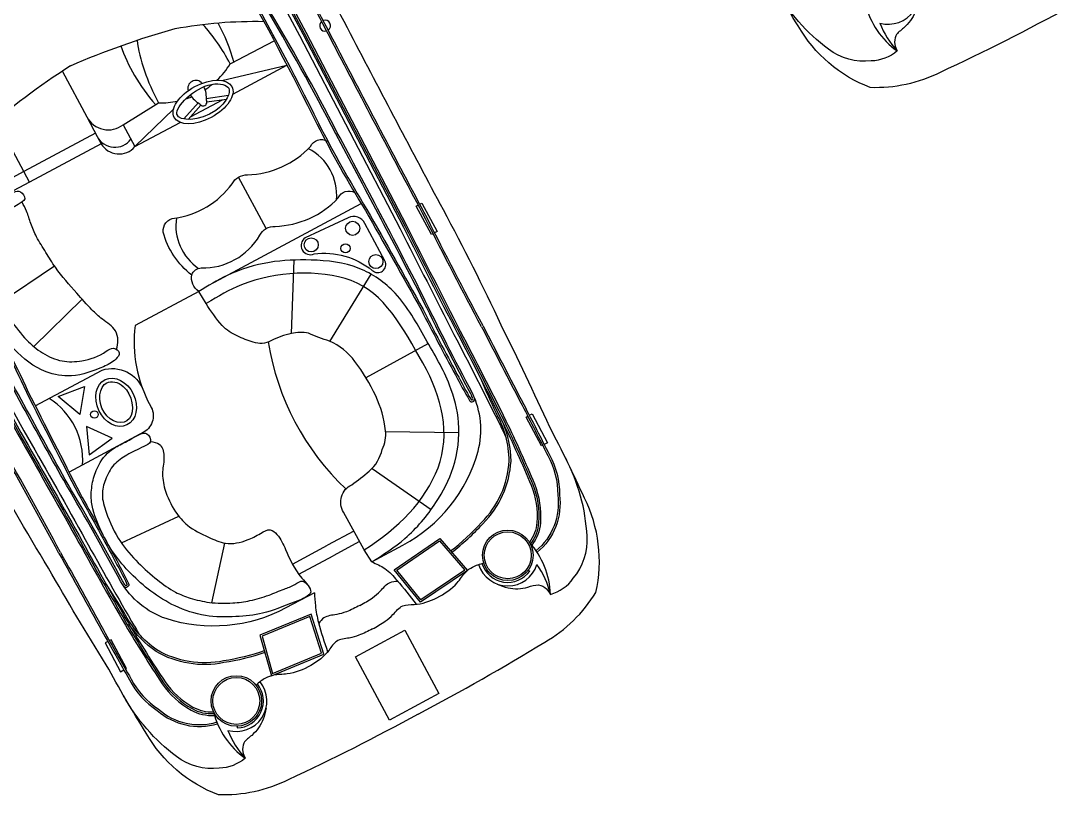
# Model space of a CAD drawing. Header units: metres. Extents: x 266585 to 279238, y 2117616 to 2127268.
# Drawn here: x 268642.94 to 268688.23, y 2117891.68 to 2117925.07 of the extents above; entities that cross this region are included whole.
import ezdxf

# ---------------------------------------------------------------- set-up
doc = ezdxf.new("R2010")
doc.units = ezdxf.units.M

msp = doc.modelspace()

# ---------------------------------------------------------------- linework, layer by layer
at = {"color": 30, "true_color": 0xf26722}
for p, q in [((268651.613, 2117922.505), (268654.419, 2117923.174)), ((268652.08, 2117921.919), (268654.419, 2117923.174)), ((268650.935, 2117921.733), (268651.895, 2117921.874)), ((268647.856, 2117919.655), (268649.532, 2117921.291)), ((268650.596, 2117921.551), (268649.963, 2117920.847)), ((268650.71, 2117921.449), (268650.152, 2117920.828)), ((268650.253, 2117920.94), (268651.634, 2117921.68)), ((268650.957, 2117921.581), (268651.815, 2117921.707)), ((268647.351, 2117920.597), (268647.856, 2117919.655)), ((268647.856, 2117919.655), (268649.807, 2117920.701)), ((268643.059, 2117918.577), (268639.262, 2117916.541)), ((268643.302, 2117918.123), (268639.507, 2117916.088)), ((268653.522, 2117916.116), (268652.33, 2117918.339)), ((268651.3, 2117913.812), (268657.623, 2117917.202)), ((268642.026, 2117912.926), (268644.381, 2117914.515)), ((268654.616, 2117911.594), (268654.738, 2117914.76)), ((268656.278, 2117911.253), (268658.06, 2117914.148)), ((268643.497, 2117911.024), (268645.581, 2117913.068)), ((268657.835, 2117909.688), (268660.523, 2117911.153)), ((268658.679, 2117907.358), (268661.844, 2117907.314)), ((268658.096, 2117905.772), (268660.648, 2117904.001)), ((268647.276, 2117902.553), (268649.753, 2117903.704)), ((268657.308, 2117903.07), (268656.173, 2117902.461)), ((268651.184, 2117899.978), (268651.732, 2117902.547)), ((268654.653, 2117901.646), (268656.173, 2117902.461)), ((268657.556, 2117902.614), (268656.419, 2117902.004)), ((268654.933, 2117901.207), (268656.419, 2117902.004)), ((268664.84, 2117901.387), (268664.903, 2117901.343)), ((268652.272, 2117894.648), (268652.274, 2117894.572))]:
    msp.add_line(p, q, dxfattribs=at)
for points in [[(268688.225, 2117925.691, -0.01736), (268682.616, 2117922.854, -0.12634), (268679.605, 2117922.201, -0.172899), (268676.491, 2117924.864, -0.013884), (268674.766, 2117927.806, -0.008973), (268672.268, 2117931.985, -0.01509), (268669.504, 2117936.82, 0.002245), (268665.396, 2117944.357, -0.003342), (268660.877, 2117952.746, -0.016984), (268658.031, 2117958.456, -0.024546), (268656.238, 2117962.926, -0.067942), (268654.618, 2117968.886, -0.033948), (268654.249, 2117973.14, -0.022001), (268654.237, 2117977.106, -0.042872), (268654.844, 2117980.951, -0.059514), (268655.631, 2117983.06, -0.046364), (268656.211, 2117984.011, -0.104882), (268656.705, 2117984.476, -0.104882)], [(268660.081, 2117895.174, -0.01736), (268654.472, 2117892.337, -0.12634), (268651.46, 2117891.684, -0.172899), (268648.346, 2117894.347, -0.013884), (268646.622, 2117897.289, -0.008973), (268644.123, 2117901.469, -0.01509), (268641.359, 2117906.303, 0.002245), (268637.251, 2117913.84, -0.003342), (268632.732, 2117922.229, -0.016984), (268629.886, 2117927.939, -0.024546), (268628.093, 2117932.409, -0.067942), (268626.473, 2117938.369, -0.033948), (268626.104, 2117942.624, -0.022001), (268626.092, 2117946.589, -0.042872), (268626.699, 2117950.434, -0.059514), (268627.486, 2117952.543, -0.046364), (268628.066, 2117953.494, -0.104882), (268628.56, 2117953.959, -0.104882)], [(268660.081, 2117895.174, 0.01736), (268665.548, 2117898.276, 0.12634), (268667.758, 2117900.423, 0.172899), (268667.263, 2117904.491, 0.013884), (268665.767, 2117907.555, 0.008973), (268663.669, 2117911.949, 0.01509), (268661.172, 2117916.926, -0.002245), (268657.167, 2117924.519, 0.003342), (268652.68, 2117932.925, 0.016984), (268649.499, 2117938.456, 0.024546), (268646.769, 2117942.423, 0.067942), (268642.701, 2117947.07, 0.033948), (268639.361, 2117949.732, 0.022001), (268636.065, 2117951.936, 0.042872), (268632.527, 2117953.559, 0.059514), (268630.334, 2117954.07, 0.046364), (268629.221, 2117954.114, 0.104882), (268628.56, 2117953.959, 0.104882)], [(268644.579, 2117902.1, 0.006425), (268642.036, 2117906.695, 0.002217), (268637.937, 2117914.218, -0.003368), (268633.35, 2117922.654, -0.024633), (268630.587, 2117928.035, -0.015037), (268629.145, 2117931.768, -0.025439), (268628.44, 2117933.885, -0.013843), (268627.244, 2117938.374, -0.040266), (268626.814, 2117942.703, -0.016729), (268626.985, 2117946.767, -0.029739), (268627.816, 2117950.829, 0.01525), (268628.449, 2117952.673, -0.132389), (268628.624, 2117952.982, -0.028442), (268628.724, 2117953.084, -0.028442)], [(268644.647, 2117902.137, 0.006424), (268642.104, 2117906.732, 0.002217), (268638.004, 2117914.255, -0.003368), (268633.417, 2117922.691, -0.024633), (268630.657, 2117928.066, -0.015038), (268629.217, 2117931.795, -0.025461), (268628.514, 2117933.907, -0.013839), (268627.319, 2117938.389, -0.040238), (268626.891, 2117942.703, -0.016715), (268627.062, 2117946.759, -0.029693), (268627.889, 2117950.805, 0.015234), (268628.522, 2117952.652, -0.134036), (268628.68, 2117952.93, -0.024879), (268628.762, 2117953.014, -0.024879)], [(268662.89, 2117911.919, -0.006425), (268660.47, 2117916.579, -0.002217), (268656.472, 2117924.157, 0.003368), (268651.984, 2117932.646, 0.024633), (268649.031, 2117937.925, 0.015037), (268646.719, 2117941.192, 0.025439), (268645.347, 2117942.951, 0.013843), (268642.27, 2117946.43, 0.040266), (268638.902, 2117949.185, 0.016729), (268635.422, 2117951.291, 0.029739), (268631.58, 2117952.847, -0.01525), (268629.693, 2117953.34, 0.132389), (268629.339, 2117953.365, 0.028442), (268629.198, 2117953.338, 0.028442)], [(268662.822, 2117911.882, -0.006424), (268660.402, 2117916.544, -0.002217), (268656.404, 2117924.121, 0.003368), (268651.916, 2117932.61, 0.024633), (268648.967, 2117937.884, 0.015038), (268646.657, 2117941.147, 0.025461), (268645.288, 2117942.901, 0.013839), (268642.216, 2117946.377, 0.040238), (268638.86, 2117949.121, 0.016715), (268635.387, 2117951.223, 0.029693), (268631.559, 2117952.773, -0.015234), (268629.67, 2117953.267, 0.134036), (268629.351, 2117953.29, 0.024879), (268629.236, 2117953.268, 0.024879)], [(268647.756, 2117937.612), (268648.919, 2117935.67), (268650.201, 2117933.392), (268652.195, 2117929.618), (268654.966, 2117924.448), (268659.315, 2117916.11, 0.002601), (268661.631, 2117911.554, -0.00441), (268663.599, 2117907.689, -0.002867), (268663.882, 2117907.097, -0.002867)], [(268647.887, 2117937.691), (268649.051, 2117935.748), (268650.336, 2117933.466), (268652.33, 2117929.69), (268655.102, 2117924.52), (268659.452, 2117916.18, 0.002601), (268661.767, 2117911.625, -0.00441), (268663.737, 2117907.756, -0.012997), (268664.966, 2117905.041, -0.113276), (268665.209, 2117903.437, -0.142458), (268664.888, 2117902.581, -0.142458)], [(268647.953, 2117937.73), (268649.118, 2117935.786), (268650.404, 2117933.502), (268652.398, 2117929.726), (268655.17, 2117924.556), (268659.52, 2117916.215, 0.002601), (268661.835, 2117911.66, -0.004411), (268663.806, 2117907.79, -0.013003), (268665.037, 2117905.07, -0.113337), (268665.285, 2117903.431, -0.144821), (268664.94, 2117902.522, -0.138987)], [(268648.019, 2117937.77), (268649.184, 2117935.825), (268650.471, 2117933.539), (268652.466, 2117929.762), (268655.238, 2117924.592), (268659.588, 2117916.25, 0.002601), (268661.904, 2117911.695, -0.004411), (268663.875, 2117907.824, -0.013009), (268665.108, 2117905.099, -0.113396), (268665.362, 2117903.425, -0.146005), (268664.992, 2117902.461, -1.595219)], [(268658.083, 2117901.736), (268659.427, 2117902.457, 0.202722), (268662.673, 2117906.51, 0.178768), (268662.426, 2117909.02, -0.010028), (268660.26, 2117913.276, 0.005356), (268656.594, 2117920.249, 0.016605), (268653.496, 2117925.818, -0.018921), (268650.302, 2117931.606, 0.925873), (268650.058, 2117931.519, 0.041202), (268650.515, 2117930.43, 0.024461), (268652.3, 2117927.087, -0.012888), (268655.713, 2117920.631, 0.019359), (268657.805, 2117916.904, -0.002375), (268660.229, 2117912.593, 0.006386), (268661.694, 2117909.808, 0.013656), (268662.303, 2117908.704, 0.862706), (268662.526, 2117908.793, -0.648089)], [(268662.453, 2117908.771, 0.016488), (268662.357, 2117908.986, -0.010023), (268660.191, 2117913.241, 0.005356), (268656.526, 2117920.213, 0.016607), (268653.43, 2117925.778, -0.018921), (268650.233, 2117931.571, -0.01143), (268650.232, 2117931.575, 0.913283), (268650.132, 2117931.54, 0.041174), (268650.584, 2117930.465, 0.024478), (268652.366, 2117927.125, -0.012889), (268655.782, 2117920.665, 0.019362), (268657.871, 2117916.943, -0.002377), (268660.297, 2117912.629, 0.006391), (268661.761, 2117909.844, 0.013664), (268662.369, 2117908.743, -0.000701), (268662.37, 2117908.742, 0.819976), (268662.453, 2117908.771, 0.819976)], [(268631.277, 2117928.792), (268632.252, 2117926.746), (268633.443, 2117924.409), (268635.486, 2117920.657), (268638.258, 2117915.487), (268642.799, 2117907.247, -0.002601), (268645.311, 2117902.798, 0.004411), (268647.445, 2117899.014, 0.013009), (268649.032, 2117896.479, 0.113396), (268650.286, 2117895.342, 0.146005), (268651.293, 2117895.116, 1.595219)], [(268631.346, 2117928.825), (268632.321, 2117926.779), (268633.511, 2117924.445), (268635.553, 2117920.694), (268638.325, 2117915.524), (268642.866, 2117907.285, -0.002601), (268645.378, 2117902.835, 0.004411), (268647.511, 2117899.053, 0.013003), (268649.096, 2117896.522, 0.113337), (268650.323, 2117895.408, 0.144821), (268651.271, 2117895.193, 0.138987)], [(268631.415, 2117928.858), (268632.389, 2117926.813), (268633.579, 2117924.481), (268635.621, 2117920.73), (268638.393, 2117915.561), (268642.933, 2117907.322, -0.002601), (268645.445, 2117902.873, 0.00441), (268647.577, 2117899.091, 0.012997), (268649.159, 2117896.565, 0.113276), (268650.361, 2117895.475, 0.142458), (268651.251, 2117895.269, 0.142458)], [(268631.554, 2117928.924), (268632.527, 2117926.881), (268633.715, 2117924.552), (268635.756, 2117920.803), (268638.527, 2117915.634), (268643.066, 2117907.398, -0.002601), (268645.58, 2117902.947, 0.00441), (268647.71, 2117899.169, 0.002867), (268648.046, 2117898.606, 0.002867)], [(268680.765, 2117923.784, -0.164393), (268679.639, 2117923.349, -0.188684), (268677.801, 2117923.855, -0.10758), (268675.505, 2117926.492)], [(268645.082, 2117923.147, -0.033687), (268649.592, 2117924.747, -0.051879), (268653.419, 2117925.057, -1.92312)], [(268655.603, 2117900.407), (268654.376, 2117899.749, -0.202722), (268649.204, 2117899.288, -0.178768), (268647.25, 2117900.883, 0.010028), (268644.904, 2117905.042, -0.005356), (268641.125, 2117911.954, -0.016605), (268638.201, 2117917.616, 0.018921), (268635.147, 2117923.48, -0.925873), (268635.355, 2117923.635, -0.041202), (268636.008, 2117922.652, -0.024461), (268637.806, 2117919.315, 0.012888), (268641.294, 2117912.899, -0.019359), (268643.241, 2117909.094, 0.002375), (268645.49, 2117904.69, -0.006386), (268646.999, 2117901.929, -0.013656), (268647.582, 2117900.81, -0.862706), (268647.383, 2117900.674, 0.648089)], [(268647.443, 2117900.723, -0.016488), (268647.317, 2117900.921, 0.010023), (268644.971, 2117905.08, -0.005356), (268641.192, 2117911.991, -0.016607), (268638.27, 2117917.649, 0.018921), (268635.214, 2117923.518, 0.01143), (268635.212, 2117923.521, -0.913283), (268635.296, 2117923.586, -0.041174), (268635.942, 2117922.614, -0.024478), (268637.737, 2117919.281, 0.012889), (268641.228, 2117912.861, -0.019362), (268643.172, 2117909.061, 0.002377), (268645.422, 2117904.654, -0.006391), (268646.932, 2117901.892, -0.013664), (268647.513, 2117900.776, 0.000701), (268647.513, 2117900.776, -0.819976), (268647.443, 2117900.723, -0.819976)], [(268645.082, 2117923.147, 0.033687), (268641.253, 2117920.275, 0.051879), (268638.877, 2117917.259, 1.92312)], [(268644.728, 2117922.891), (268645.776, 2117920.936, 0.462925), (268647.351, 2117920.597), (268648.877, 2117921.539)], [(268645.776, 2117920.936), (268646.231, 2117920.087, 0.545737), (268647.687, 2117919.971, 0.282905)], [(268646.231, 2117920.087), (268646.395, 2117919.781, 0.516839), (268647.856, 2117919.655, 0.282905)], [(268650.31, 2117914.112, -0.164009), (268649.076, 2117915.969, -0.407559), (268649.567, 2117916.573, 0.20466), (268652.054, 2117918.053, -0.28657), (268652.717, 2117918.436, 0.198759), (268655.442, 2117919.665, -0.45148), (268656.153, 2117919.891, -1.463971)], [(268650.615, 2117913.404, -0.291269), (268650.313, 2117914.127, -0.299867), (268650.722, 2117914.42, 0.273478), (268653.246, 2117915.83, -0.28657), (268653.909, 2117916.213, 0.198759), (268656.634, 2117917.442, -0.45148), (268657.345, 2117917.668, -1.463971)], [(268650.615, 2117913.404), (268647.868, 2117911.932, 0.158322), (268648.525, 2117908.476, -0.417676), (268648.255, 2117907.344), (268645.017, 2117905.608)], [(268658.083, 2117901.736), (268657.752, 2117902.253), (268656.868, 2117903.88, -0.448043), (268657.216, 2117905.067, 0.025561), (268657.972, 2117905.651, 0.15676), (268658.535, 2117906.591, 0.144288), (268658.675, 2117907.399, 0.079427), (268658.255, 2117908.895, 0.054179), (268657.358, 2117910.39, 0.127294), (268656.253, 2117911.264, -0.025195), (268655.356, 2117911.599, 0.112656), (268654.609, 2117911.593, 0.061652), (268653.728, 2117911.281, -0.222278), (268652.964, 2117911.221, -0.049109), (268652.278, 2117911.491, -0.09997), (268651.625, 2117911.935, -0.045992), (268650.935, 2117912.88), (268650.615, 2117913.404)], [(268662.822, 2117911.884, 0.002941), (268664.576, 2117908.494, -0.002014), (268665.68, 2117906.326, -0.130992), (268666.108, 2117904.628, -0.261832), (268665.168, 2117902.211, -0.261832)], [(268662.89, 2117911.919, 0.002942), (268664.644, 2117908.529, -0.002013), (268665.748, 2117906.362, -0.130442), (268666.185, 2117904.633, -0.261246), (268665.217, 2117902.151, -0.209197)], [(268643.557, 2117908.469), (268646.437, 2117910.013, -0.406088), (268648.221, 2117909.124)], [(268661.484, 2117902.209, 0.043334), (268662.817, 2117903.433, 0.18333), (268664.017, 2117906.091, 0.123985), (268663.452, 2117908.166, -0.015377), (268662.832, 2117909.554)], [(268661.534, 2117902.151, 0.043195), (268662.872, 2117903.38, 0.183415), (268664.094, 2117906.089, 0.094511), (268663.749, 2117907.732)], [(268665.798, 2117900.333, 0.164393), (268666.783, 2117901.03, 0.188684), (268667.378, 2117902.841, 0.10758), (268666.453, 2117906.212)], [(268644.579, 2117902.1, -0.002942), (268646.432, 2117898.763, 0.002013), (268647.625, 2117896.645, 0.130442), (268648.824, 2117895.325, 0.261246), (268651.427, 2117894.757, 0.209197)], [(268644.646, 2117902.138, -0.002941), (268646.499, 2117898.8, 0.002014), (268647.693, 2117896.682, 0.130992), (268648.87, 2117895.386, 0.261832), (268651.404, 2117894.83, 0.261832)], [(268653.444, 2117897.899, -0.043334), (268651.688, 2117897.465, -0.18333), (268648.809, 2117897.936, -0.123985), (268647.394, 2117899.555, 0.015377), (268646.58, 2117900.84)], [(268653.465, 2117897.825, -0.043195), (268651.701, 2117897.39, -0.183415), (268648.768, 2117897.871, -0.094511), (268647.591, 2117899.068)], [(268652.62, 2117893.267, -0.164393), (268651.494, 2117892.832, -0.188684), (268649.656, 2117893.338, -0.10758), (268647.36, 2117895.975)]]:
    msp.add_lwpolyline(points, format="xyb", dxfattribs=at)
for points in [[(268651.972, 2117923.226), (268653.871, 2117924.214)], [(268646.395, 2117919.781), (268643.302, 2117918.123), (268641.87, 2117920.795)], [(268646.151, 2117920.235), (268643.059, 2117918.577)], [(268660.153, 2117917.173), (268660.241, 2117917.22), (268660.902, 2117915.988), (268660.797, 2117915.932)], [(268660.73, 2117915.895), (268660.661, 2117915.859), (268660, 2117917.091), (268660.086, 2117917.137)], [(268665.458, 2117906.765), (268665.412, 2117906.74), (268664.744, 2117907.987), (268664.816, 2117908.026)], [(268664.884, 2117908.062), (268665.006, 2117908.128), (268665.674, 2117906.881), (268665.526, 2117906.801)], [(268646.688, 2117898.305), (268646.566, 2117898.24), (268647.234, 2117896.994), (268647.383, 2117897.073)], [(268647.45, 2117897.109), (268647.496, 2117897.134), (268646.828, 2117898.381), (268646.755, 2117898.342)]]:
    msp.add_lwpolyline(points, dxfattribs=at)
msp.add_lwpolyline([(268655.208, 2117915.72, 0.917705), (268655.592, 2117915.024, -0.209704), (268658.103, 2117914.313, 0.850912), (268658.647, 2117914.721), (268657.777, 2117916.344, 0.435659), (268657.068, 2117916.579)], format="xyb", close=True, dxfattribs=at)
for points in [[(268645.484, 2117908.1), (268644.537, 2117908.868), (268645.676, 2117909.303)], [(268645.764, 2117907.576), (268645.88, 2117906.363), (268646.873, 2117907.07)], [(268660.179, 2117899.999), (268659.051, 2117901.401), (268661.024, 2117902.745), (268662.211, 2117901.361)], [(268660.195, 2117900.102), (268659.163, 2117901.385), (268661.01, 2117902.643), (268662.097, 2117901.377)], [(268656.007, 2117897.762), (268655.463, 2117899.478), (268653.253, 2117898.578), (268653.748, 2117896.823)], [(268655.913, 2117897.806), (268655.415, 2117899.375), (268653.345, 2117898.533), (268653.798, 2117896.927)], [(268658.851, 2117894.911), (268657.386, 2117897.643), (268659.515, 2117898.785), (268660.98, 2117896.052)]]:
    msp.add_lwpolyline(points, close=True, dxfattribs=at)
for centre, radius in [((268657.257, 2117916.129), 0.304), ((268655.468, 2117915.414), 0.304), ((268656.947, 2117915.263), 0.197), ((268658.26, 2117914.694), 0.304), ((268646.108, 2117908.097), 0.163), ((268663.953, 2117902.021), 1.09), ((268663.953, 2117902.021), 1.013), ((268652.235, 2117895.738), 1.09), ((268652.235, 2117895.738), 1.013)]:
    msp.add_circle(centre, radius, dxfattribs=at)
for centre, radius, start, end in [((268680.38, 2117926.255), 1.32, 253.9727, 38.8743), ((268682.805, 2117926.648), 3.517, 194.1958, 234.5314), ((268656.068, 2117924.874), 0.237, 129.4221, 285.6713), ((268656.068, 2117924.874), 0.237, 304.2955, 110.7979), ((268683.313, 2117926.207), 3.517, 200.3255, 223.558), ((268648.95, 2117925.086), 3.548, 313.6343, 328.3901), ((268650.486, 2117922.165), 0.347, 39.0024, 197.348), ((268649.707, 2117921.731), 1.241, 31.8154, 32.0847), ((268649.707, 2117921.731), 1.241, 356.6047, 24.2448), ((268648.95, 2117925.086), 3.548, 303.1026, 309.4419), ((268648.95, 2117925.086), 3.548, 288.1492, 292.3892), ((268651.277, 2117922.573), 1.241, 204.3156, 204.5849), ((268651.277, 2117922.573), 1.241, 213.8027, 239.7955), ((268648.95, 2117925.086), 3.548, 268.8251, 282.1761), ((268650.799, 2117921.579), 0.166, 208.2001, 28.2001), ((268654.327, 2117917.568), 2.243, 354.8246, 62.9721), ((268651.868, 2117916.249), 2.243, 171.4002, 235.6043), ((268664.641, 2117912.993), 11.166, 189.0997, 226.5722), ((268642.479, 2117906.153), 3.124, 355.6687, 57.5562), ((268662.283, 2117900.218), 3.517, 1.8688, 42.2045), ((268663.953, 2117902.021), 1.32, 197.5259, 342.4275), ((268663.953, 2117902.021), 1.167, 197.5259, 324.4758), ((268662.369, 2117899.551), 3.517, 12.8422, 36.0748), ((268652.235, 2117895.738), 1.32, 253.9727, 38.8743), ((268652.235, 2117895.738), 1.167, 271.9244, 38.8743), ((268654.661, 2117896.131), 3.517, 194.1958, 234.5314), ((268655.169, 2117895.69), 3.517, 200.3255, 223.558)]:
    msp.add_arc(centre, radius, start, end, dxfattribs=at)
for start_param, end_param in [(4.712389, 5.232342), (0.830012, 1.576846)]:
    msp.add_ellipse((268650.419, 2117922.394), major_axis=(-1.958, 3.651), ratio=0.425319, start_param=start_param, end_param=end_param, dxfattribs=at)
for centre, major_axis, ratio in [((268650.799, 2117921.579), (1.243, 0.666), 0.533092), ((268647.045, 2117908.625), (-0.47, 0.979), 0.758117)]:
    msp.add_ellipse(centre, major_axis=major_axis, ratio=ratio, dxfattribs=at)
for points in [[(268681.664, 2117925.947), (268681.54, 2117925.469), (268681.043, 2117924.771), (268680.709, 2117924.438), (268680.663, 2117924.064), (268680.765, 2117923.784)], [(268642.56, 2117916.998), (268642.812, 2117917.158), (268643.102, 2117917.406), (268642.917, 2117917.705), (268642.343, 2117917.483), (268641.435, 2117916.67), (268640.854, 2117915.315), (268641.053, 2117913.724), (268641.596, 2117912.355), (268642.633, 2117910.93), (268644.024, 2117909.937), (268645.117, 2117909.766), (268646.5, 2117910.16), (268647.038, 2117910.49), (268647.184, 2117910.752), (268646.928, 2117910.957), (268646.62, 2117910.827), (268645.565, 2117910.416), (268644.711, 2117910.408), (268643.871, 2117910.755), (268643.186, 2117911.308), (268642.5, 2117912.168), (268641.958, 2117913.064), (268641.65, 2117913.983), (268641.484, 2117914.978), (268641.746, 2117915.937), (268642.294, 2117916.783), (268642.56, 2117916.998)], [(268647.065, 2117910.906), (268647.123, 2117911.295), (268647.013, 2117911.702), (268646.453, 2117912.21), (268646.003, 2117912.615), (268645.352, 2117913.326), (268644.428, 2117914.447), (268644.014, 2117915.087), (268643.612, 2117915.769), (268643.362, 2117916.336), (268643.184, 2117916.869), (268642.983, 2117917.256)], [(268658.083, 2117901.736), (268659.513, 2117902.749), (268660.85, 2117904.294), (268661.597, 2117905.81), (268661.829, 2117907.752), (268661.444, 2117909.362), (268660.407, 2117911.356), (268659.094, 2117913.329), (268657.531, 2117914.403), (268655.461, 2117914.76), (268653.668, 2117914.659), (268651.838, 2117914.092), (268650.615, 2117913.404)], [(268648.53, 2117906.93), (268648.909, 2117906.816), (268649.111, 2117906.312), (268649.05, 2117905.621), (268649.152, 2117904.882), (268649.61, 2117903.902), (268650.127, 2117903.318), (268651.035, 2117902.807), (268651.767, 2117902.541), (268652.71, 2117902.684), (268653.283, 2117902.968), (268653.699, 2117903.123), (268653.991, 2117902.917), (268654.358, 2117902.274), (268655.064, 2117901.042), (268655.445, 2117900.441), (268654.777, 2117900.019), (268653.365, 2117899.519), (268652.216, 2117899.379), (268650.901, 2117899.423), (268649.593, 2117899.838), (268648.547, 2117900.474), (268647.685, 2117901.237), (268646.944, 2117902.11), (268646.36, 2117903.158), (268645.987, 2117904.319), (268646.002, 2117905.008), (268646.188, 2117905.682), (268646.769, 2117906.509), (268647.286, 2117906.825), (268647.946, 2117907.177), (268648.368, 2117907.267), (268648.53, 2117906.93), (268648.241, 2117906.711), (268647.514, 2117906.348), (268646.954, 2117905.921), (268646.584, 2117905.279), (268646.451, 2117904.636), (268646.618, 2117903.883), (268647.235, 2117902.613), (268648.002, 2117901.702), (268648.827, 2117900.965), (268649.612, 2117900.433), (268650.242, 2117900.177), (268651.072, 2117899.991), (268652.083, 2117899.966), (268652.822, 2117900.067), (268653.646, 2117900.305), (268654.3, 2117900.565), (268654.755, 2117900.767), (268655.107, 2117900.902), (268655.298, 2117900.768)], [(268658.083, 2117901.736), (268658.644, 2117901.451), (268659.171, 2117900.943), (268660.004, 2117899.911)], [(268658.112, 2117898.845), (268658.664, 2117899.179), (268658.993, 2117899.462), (268659.419, 2117899.84), (268659.909, 2117899.902), (268660.896, 2117900.191), (268661.77, 2117900.84), (268662.144, 2117901.301), (268662.43, 2117901.514), (268662.914, 2117901.69)], [(268663.499, 2117900.781), (268663.965, 2117900.619), (268664.821, 2117900.648), (268665.284, 2117900.741), (268665.62, 2117900.573), (268665.798, 2117900.333)], [(268655.603, 2117900.407), (268655.648, 2117899.844), (268655.779, 2117899.124), (268656.178, 2117897.859)], [(268658.112, 2117898.845), (268657.528, 2117898.57), (268657.111, 2117898.453), (268656.56, 2117898.308), (268656.238, 2117897.934), (268655.451, 2117897.271), (268654.427, 2117896.902), (268653.836, 2117896.846), (268653.5, 2117896.726), (268653.085, 2117896.42)], [(268653.519, 2117895.43), (268653.396, 2117894.952), (268652.898, 2117894.254), (268652.564, 2117893.921), (268652.518, 2117893.548), (268652.62, 2117893.267)]]:
    msp.add_spline(points, degree=3, dxfattribs=at)
for points in [[(268651.436, 2117924.996), (268651.717, 2117924.482), (268651.958, 2117923.908), (268652.125, 2117923.28)], [(268647.249, 2117924.001), (268647.552, 2117923.162), (268648.029, 2117922.272), (268648.742, 2117921.466)]]:
    msp.add_open_spline(points, degree=3, dxfattribs=at)
for points, knots in [([(268651.907, 2117922.173), (268651.832, 2117922.313), (268651.556, 2117922.412), (268650.409, 2117922.199), (268649.597, 2117921.37), (268649.738, 2117920.732), (268650.663, 2117920.725), (268651.818, 2117921.554), (268652.004, 2117921.991), (268651.907, 2117922.173)], [0, 0, 0, 0, 1.031451, 1.031451, 2.992455, 2.992455, 4.95346, 4.95346, 6.283185, 6.283185, 6.283185, 6.283185]), ([(268657.752, 2117902.253), (268659.232, 2117903.201), (268660.399, 2117904.349), (268661.488, 2117907.255), (268661.127, 2117908.829), (268659.457, 2117911.809), (268658.596, 2117913.376), (268655.796, 2117914.371), (268653.939, 2117914.278), (268651.938, 2117913.486), (268651.455, 2117913.198), (268650.935, 2117912.88)], [0, 0, 0, 0, 0.0684102, 0.0684102, 0.1368204, 0.1368204, 0.2052306, 0.2052306, 0.2736407, 0.2736407, 0.2974604, 0.2974604, 0.2974604, 0.2974604]), ([(268646.642, 2117909.465), (268646.317, 2117909.309), (268646.218, 2117908.658), (268646.829, 2117907.723), (268647.373, 2117907.619), (268647.864, 2117908.224), (268647.75, 2117908.961), (268647.119, 2117909.51), (268646.838, 2117909.56), (268646.642, 2117909.465)], [0, 0, 0, 0, 1.743273, 1.743273, 3.486547, 3.486547, 5.22982, 5.22982, 6.283185, 6.283185, 6.283185, 6.283185]), ([(268657.568, 2117899.86), (268657.757, 2117899.965), (268658.074, 2117900.14), (268658.49, 2117900.49), (268658.781, 2117900.882), (268659.084, 2117900.905), (268659.199, 2117900.91)], [0, 0, 0, 0, 0.00840925, 0.01405459, 0.02148076, 0.02583256, 0.02583256, 0.02583256, 0.02583256]), ([(268657.568, 2117899.86), (268657.376, 2117899.76), (268657.055, 2117899.594), (268656.533, 2117899.441), (268656.046, 2117899.415), (268655.858, 2117899.176), (268655.791, 2117899.082)], [0, 0, 0, 0, 0.00840925, 0.01405459, 0.02148076, 0.02583256, 0.02583256, 0.02583256, 0.02583256])]:
    msp.add_open_spline(points, degree=3, knots=knots, dxfattribs=at)

doc.saveas('drawing.dxf')
